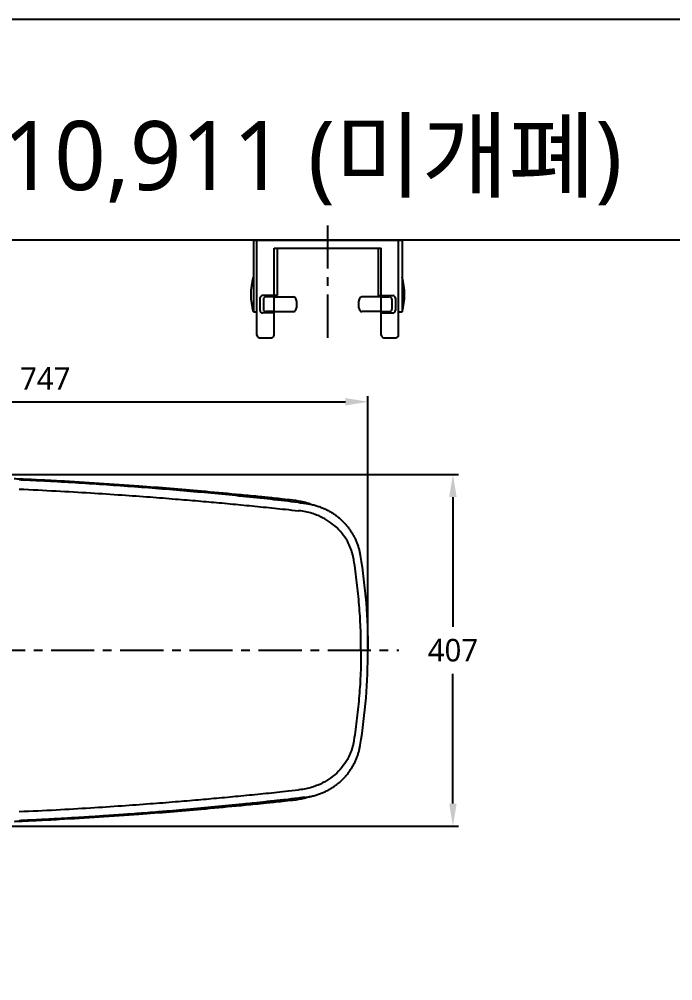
# Model space of a CAD drawing. Extents: x -2111 to 4214, y -25 to 2527.
# Drawn here: x -1480 to -724, y 1415 to 2527 of the extents above; entities that cross this region are included whole.
import ezdxf

# ---------------------------------------------------------------- set-up
doc = ezdxf.new("R2010")
doc.units = 0
doc.header["$LTSCALE"] = 20
doc.header["$MEASUREMENT"] = 0
doc.linetypes.add('CENTER', pattern=[2, 1.25, -0.25, 0.25, -0.25])
doc.layers.get('0').update_dxf_attribs({"linetype": 'CONTINUOUS'})
doc.layers.get('DEFPOINTS').update_dxf_attribs({"linetype": 'CONTINUOUS'})
for name, color, linetype in [('1', 7, 'CONTINUOUS'), ('3', 3, 'CONTINUOUS'), ('4', 4, 'CONTINUOUS'), ('6', 6, 'CONTINUOUS'), ('CENTER', 2, 'CENTER')]:
    doc.layers.add(name, color=color, linetype=linetype)
doc.styles.add('GHS', font='romans', dxfattribs={"bigfont": 'ghs'})
doc.styles.get("Standard").update_dxf_attribs({"font": 'NanumGothic.ttf'})
doc.dimstyles.get("Standard").update_dxf_attribs({"dimtxt": 2.7, "dimasz": 2.5, "dimexe": 1.5, "dimexo": 1.5, "dimgap": 1.5, "dimtad": 1, "dimdec": 0, "dimlfac": 10, "dimzin": 0, "dimdsep": 46, "dimtxsty": 'Standard', "dimcen": 0, "dimclrt": 2, "dimadec": 0, "dimazin": 0, "dimtfac": 1, "dimtdec": 0, "dimtmove": 0, "dimatfit": 3, "dimfxl": 0, "dimtolj": 1, "dimtzin": 0, "dimarcsym": 0})

# ---------------------------------------------------------------- blocks, each defined once
blk = doc.blocks.new('*D66')
at = {"color": 3, "lineweight": -2}
for p, q in [((-1823.4, 1798.9), (-1823.4, 2091)), ((-1797.4, 2084.5), (-1102.9, 2084.5)), ((-1076.9, 1798.9), (-1076.9, 2091))]:
    blk.add_line(p, q, dxfattribs=at)
at = {"color": 3}
for points in [[(-1797.4, 2088.8), (-1797.4, 2080.1), (-1823.4, 2084.5)], [(-1102.9, 2088.8), (-1102.9, 2080.1), (-1076.9, 2084.5)]]:
    blk.add_solid(points, dxfattribs=at)
at = {"layer": 'DEFPOINTS', "color": 0}
for p in [(-1076.9, 2084.5), (-1823.4, 1797), (-1076.9, 1797)]:
    blk.add_point(p, dxfattribs=at)
at = {"color": 2, "insert": (-1450.2, 2111.4), "char_height": 26, "attachment_point": 5}
blk.add_mtext('\\A1;747', dxfattribs=at)
blk = doc.blocks.new('A$C0DC70F65')
at = {"layer": '1', "color": 7, "linetype": 'Continuous'}
for p, q in [((659.7, 377.9), (659.7, 377.9)), ((659.7, 30.7), (659.7, 30.7))]:
    blk.add_line(p, q, dxfattribs=at)
for points, knots in [([(659.7, 377.9), (655.7, 378.3), (648.3, 379.1), (638.1, 380.2), (629.4, 381.1), (622.4, 381.8), (610.8, 383), (588.1, 385.2), (543.2, 389.3), (475.1, 394.9), (415.8, 398.7), (376.2, 400.8), (363.2, 401.4), (352.7, 401.9), (344.1, 402.3), (339.6, 402.5), (337.1, 402.6)], [0, 0, 0, 0, 0.037129, 0.069076, 0.095839, 0.117419, 0.13474, 0.203463, 0.328857, 0.552774, 0.837756, 0.879555, 0.92057, 0.957921, 0.977285, 1, 1, 1, 1]), ([(666.2, 375.3), (655.4, 376.5), (634, 379), (601.7, 382.4), (569.4, 385.6), (537.1, 388.5), (504.8, 391.2), (472.5, 393.7), (440.2, 396), (407.8, 398), (382, 399.5), (366.9, 400.3), (362.7, 400.5)], [0, 0, 0, 0, 0.106416, 0.212907, 0.319424, 0.425931, 0.532406, 0.638849, 0.745274, 0.851701, 0.958164, 1, 1, 1, 1]), ([(343.1, 390.8), (357.4, 390.1), (384.9, 388.8), (424.5, 386.5), (460.8, 384.1), (493.5, 381.8), (522.9, 379.4), (549.5, 377.2), (574.8, 375), (599.9, 372.6), (625.4, 370.1), (647.6, 367.8), (661.1, 366.3), (666.2, 365.8)], [0, 0, 0, 0, 0.131199, 0.2542, 0.366094, 0.466839, 0.557443, 0.639165, 0.714217, 0.79255, 0.87309, 0.952532, 1, 1, 1, 1]), ([(679.8, 373.5), (677.4, 374.3), (670.8, 376.2), (664.1, 377.4), (659.7, 377.9)], [0, 0, 0, 0, 0.364059, 1, 1, 1, 1]), ([(673.9, 374.4), (675.4, 374.2), (678.4, 373.7), (682.9, 372.8), (687.2, 371.6), (691.5, 370.1), (695.6, 368.4), (699.6, 366.5), (703.4, 364.4), (707.1, 362), (710.7, 359.5), (714, 356.7), (717.1, 353.8), (720.1, 350.7), (722.9, 347.4), (725.4, 344.1), (727.7, 340.6), (729.8, 337), (731.7, 333.3), (733.3, 329.5), (734.8, 325.7), (736, 321.8), (737, 317.9), (737.4, 315.2), (737.7, 313.9)], [0, 0, 0, 0, 0.048341, 0.096424, 0.144235, 0.191767, 0.239024, 0.286009, 0.332723, 0.379161, 0.425321, 0.471205, 0.516811, 0.562136, 0.607183, 0.651951, 0.696436, 0.740639, 0.784562, 0.82821, 0.871585, 0.914685, 0.957496, 1, 1, 1, 1]), ([(730.2, 308.7), (730, 310), (729.6, 312.5), (728.6, 316.3), (727.5, 319.9), (726.1, 323.5), (724.6, 327), (721.6, 332.7), (716.5, 340.2), (708.5, 348.3), (699.2, 355.1), (690.2, 359.7), (681.9, 362.8), (674.5, 364.7), (669.5, 365.4), (667, 365.7)], [0, 0, 0, 0, 0.041771, 0.083307, 0.124763, 0.166294, 0.208053, 0.25019, 0.374088, 0.500051, 0.623778, 0.749938, 0.832913, 0.916009, 1, 1, 1, 1]), ([(738.5, 204.3), (738.5, 208.7), (738.5, 217.4), (738.1, 230.5), (737.4, 243.6), (736.5, 256.6), (735.3, 269.7), (733.9, 282.7), (732.2, 295.7), (730.9, 304.4), (730.2, 308.7)], [0, 0, 0, 0, 0.125044, 0.249974, 0.374842, 0.499698, 0.624595, 0.749579, 0.874699, 1, 1, 1, 1]), ([(738.5, 204.3), (738.5, 199.9), (738.5, 191.2), (738.1, 178.1), (737.4, 165), (736.5, 151.9), (735.3, 138.9), (733.9, 125.8), (732.2, 112.8), (730.9, 104.2), (730.2, 99.8)], [0, 0, 0, 0, 0.125044, 0.249974, 0.374842, 0.499698, 0.624595, 0.749579, 0.874699, 1, 1, 1, 1]), ([(730.2, 99.8), (730, 98.6), (729.6, 96), (728.6, 92.3), (727.5, 88.6), (726.1, 85), (724.6, 81.5), (721.6, 75.9), (716.5, 68.4), (708.5, 60.2), (699.2, 53.4), (690.2, 48.8), (681.9, 45.8), (674.5, 43.9), (669.5, 43.2), (667, 42.9)], [0, 0, 0, 0, 0.041771, 0.083307, 0.124763, 0.166294, 0.208053, 0.25019, 0.374088, 0.500051, 0.623778, 0.749938, 0.832913, 0.916009, 1, 1, 1, 1]), ([(673.9, 34.2), (675.4, 34.4), (678.4, 34.8), (682.9, 35.8), (687.2, 37), (691.5, 38.4), (695.6, 40.1), (699.6, 42), (703.4, 44.2), (707.1, 46.6), (710.7, 49.1), (714, 51.9), (717.1, 54.8), (720.1, 57.9), (722.9, 61.1), (725.4, 64.5), (727.7, 68), (729.8, 71.6), (731.7, 75.3), (733.3, 79.1), (734.8, 82.9), (736, 86.8), (737, 90.7), (737.4, 93.3), (737.7, 94.6)], [0, 0, 0, 0, 0.048341, 0.096424, 0.144235, 0.191767, 0.239024, 0.286009, 0.332723, 0.379161, 0.425321, 0.471205, 0.516811, 0.562136, 0.607183, 0.651951, 0.696436, 0.740639, 0.784562, 0.82821, 0.871585, 0.914685, 0.957496, 1, 1, 1, 1]), ([(343.1, 17.8), (357.4, 18.4), (384.9, 19.7), (424.5, 22), (460.8, 24.4), (493.5, 26.8), (522.9, 29.1), (549.5, 31.4), (574.8, 33.6), (599.9, 36), (625.4, 38.5), (647.6, 40.8), (661.1, 42.3), (666.2, 42.8)], [0, 0, 0, 0, 0.131199, 0.2542, 0.366094, 0.466839, 0.557443, 0.639165, 0.714217, 0.79255, 0.87309, 0.952532, 1, 1, 1, 1]), ([(679.8, 35), (677.4, 34.2), (670.8, 32.3), (664.1, 31.2), (659.7, 30.7)], [0, 0, 0, 0, 0.364059, 1, 1, 1, 1]), ([(659.7, 30.7), (655.7, 30.3), (648.3, 29.5), (638.1, 28.4), (629.4, 27.5), (622.4, 26.8), (610.8, 25.6), (588.1, 23.4), (543.2, 19.2), (475.1, 13.7), (415.8, 9.9), (376.2, 7.8), (363.2, 7.2), (352.7, 6.7), (344.1, 6.3), (339.6, 6.1), (337.1, 6)], [0, 0, 0, 0, 0.037129, 0.069076, 0.095839, 0.117419, 0.13474, 0.203463, 0.328857, 0.552774, 0.837756, 0.879555, 0.92057, 0.957921, 0.977285, 1, 1, 1, 1]), ([(666.2, 33.3), (655.4, 32), (634, 29.6), (601.7, 26.2), (569.4, 23), (537.1, 20), (504.8, 17.3), (472.5, 14.8), (440.2, 12.6), (407.8, 10.5), (382, 9.1), (366.9, 8.3), (362.7, 8.1)], [0, 0, 0, 0, 0.106416, 0.212907, 0.319424, 0.425931, 0.532406, 0.638849, 0.745274, 0.851701, 0.958164, 1, 1, 1, 1]), ([(666.2, 33.2), (661.1, 32.6), (650.8, 31.4), (635.9, 29.8), (622.2, 28.3), (610.5, 27.1), (600.7, 26.1), (592.1, 25.2), (584.3, 24.4), (576.4, 23.7), (561.4, 22.2), (539.3, 20.2), (511.5, 17.9), (485.4, 15.8), (461.5, 14), (443.3, 12.8), (430.1, 11.9), (420.5, 11.3), (408.7, 10.6), (394.8, 9.8), (379.2, 8.9), (368.3, 8.4), (362.7, 8.1)], [0, 0, 0, 0, 0.050768, 0.10225, 0.147355, 0.186084, 0.218436, 0.244723, 0.270425, 0.296444, 0.32278, 0.418767, 0.515123, 0.59688, 0.677419, 0.750892, 0.775968, 0.807726, 0.846452, 0.892145, 0.944806, 1, 1, 1, 1]), ([(666.2, 33.3), (666.2, 33.3), (666.2, 33.2), (666.2, 33.2), (666.2, 33.2)], [0, 0, 0, 0, 0.88261, 1, 1, 1, 1])]:
    blk.add_open_spline(points, degree=3, knots=knots, dxfattribs=at)
for points, degree in [([(362.7, 400.5), (356.1, 400.8), (349.6, 401.1), (343, 401.4)], 3), ([(666.2, 375.3), (668.8, 375), (671.4, 374.7), (673.9, 374.4)], 3), ([(667, 365.7), (666.7, 365.7), (666.5, 365.8), (666.2, 365.8)], 3), ([(737.7, 313.9), (743.6, 277.7), (746.5, 241), (746.5, 204.3)], 3), ([(737.7, 94.6), (743.6, 130.8), (746.5, 167.6), (746.5, 204.3)], 3), ([(674, 34.2), (666.1, 33.2)], 1), ([(667, 42.9), (666.7, 42.8), (666.5, 42.8), (666.2, 42.8)], 3), ([(666.2, 33.3), (668.8, 33.6), (671.4, 33.9), (673.9, 34.2)], 3), ([(673.9, 34.2), (673.9, 34.2), (673.9, 34.2), (673.9, 34.2)], 3), ([(362.7, 8.1), (356.1, 7.8), (349.6, 7.5), (343, 7.2)], 3)]:
    blk.add_open_spline(points, degree=degree, dxfattribs=at)
blk = doc.blocks.new('*D69')
at = {"color": 3, "lineweight": -2}
for p, q in [((-1636.7, 2000.3), (-972, 2000.3)), ((-978.5, 1974.3), (-978.5, 1824)), ((-978.5, 1619.6), (-978.5, 1769.9)), ((-1635.8, 1593.6), (-972, 1593.6))]:
    blk.add_line(p, q, dxfattribs=at)
at = {"color": 3}
for points in [[(-982.9, 1974.3), (-974.2, 1974.3), (-978.5, 2000.3)], [(-982.9, 1619.6), (-974.2, 1619.6), (-978.5, 1593.6)]]:
    blk.add_solid(points, dxfattribs=at)
at = {"layer": 'DEFPOINTS', "color": 0}
for p in [(-1638.6, 2000.3), (-1637.8, 1593.6), (-978.5, 1593.6)]:
    blk.add_point(p, dxfattribs=at)
at = {"color": 2, "insert": (-978.5, 1797), "char_height": 26, "attachment_point": 5}
blk.add_mtext('\\A1;407', dxfattribs=at)

msp = doc.modelspace()

# ---------------------------------------------------------------- linework, layer by layer
at = {"layer": '3', "color": 7}
msp.add_lwpolyline([(-1843.4, 2271.6), (-1843.4, 2527), (791.7, 2527), (791.7, 346.6), (84.1, 346.6)], dxfattribs=at)
at = {"layer": '4'}
for p, q in [((-1209.4, 2271.6), (-1037.4, 2271.6)), ((-1209.4, 2271.6), (-1209.4, 2188.6)), ((-1205.4, 2161.6), (-1205.4, 2271.6)), ((-1041.4, 2161.6), (-1041.4, 2271.6)), ((-1037.4, 2271.6), (-1037.4, 2188.6)), ((-1185.4, 2262.3), (-1061.4, 2262.3)), ((-1185.4, 2161.6), (-1185.4, 2262.3)), ((-1181.7, 2262.3), (-1181.7, 2207.3)), ((-1065.2, 2262.3), (-1065.2, 2207.3)), ((-1061.4, 2161.6), (-1061.4, 2262.3)), ((-1201.8, 2204.3), (-1201.8, 2190.3)), ((-1185.4, 2207.3), (-1198.8, 2207.3)), ((-1197.8, 2202.8), (-1197.8, 2191.8)), ((-1185.4, 2205.8), (-1194.8, 2205.8)), ((-1181.7, 2207.3), (-1185.4, 2207.3)), ((-1185.4, 2205.8), (-1163, 2205.8)), ((-1061.4, 2205.8), (-1083.9, 2205.8)), ((-1065.2, 2207.3), (-1061.4, 2207.3)), ((-1061.4, 2207.3), (-1048.1, 2207.3)), ((-1061.4, 2205.8), (-1052.1, 2205.8)), ((-1049.1, 2202.8), (-1049.1, 2191.8)), ((-1045.1, 2204.3), (-1045.1, 2190.3)), ((-1209.4, 2188.6), (-1205.4, 2188.6)), ((-1185.4, 2187.3), (-1198.8, 2187.3)), ((-1185.4, 2188.8), (-1194.8, 2188.8)), ((-1185.4, 2188.8), (-1163, 2188.8)), ((-1061.4, 2188.8), (-1083.9, 2188.8)), ((-1061.4, 2188.8), (-1052.1, 2188.8)), ((-1061.4, 2187.3), (-1048.1, 2187.3)), ((-1041.4, 2188.6), (-1037.4, 2188.6)), ((-1202.4, 2158.6), (-1188.4, 2158.6)), ((-1058.4, 2158.6), (-1044.4, 2158.6))]:
    msp.add_line(p, q, dxfattribs=at)
for centre, radius, start, end in [((-1144.3, 2208.6), 68.2, 162.9409, 197.0591), ((-1102.6, 2208.6), 68.2, 342.9409, 17.0591), ((-1198.8, 2204.3), 3, 90, 180), ((-1194.8, 2202.8), 3, 90, 180), ((-1163, 2202.8), 3, 20.743, 90), ((-1177.5, 2197.3), 18.5, 339.257, 20.743), ((-1069.4, 2197.3), 18.5, 159.257, 200.743), ((-1083.9, 2202.8), 3, 90, 159.257), ((-1052.1, 2202.8), 3, 0, 90), ((-1048.1, 2204.3), 3, 0, 90), ((-1194.8, 2191.8), 3, 180, 270), ((-1052.1, 2191.8), 3, 270, 0), ((-1198.8, 2190.3), 3, 180, 270), ((-1163, 2191.8), 3, 270, 339.257), ((-1083.9, 2191.8), 3, 200.743, 270), ((-1048.1, 2190.3), 3, 270, 0), ((-1202.4, 2161.6), 3, 180, 270), ((-1188.4, 2161.6), 3, 270, 0), ((-1058.4, 2161.6), 3, 180, 270), ((-1044.4, 2161.6), 3, 270, 0)]:
    msp.add_arc(centre, radius, start, end, dxfattribs=at)
at = {"layer": '6'}
msp.add_lwpolyline([(-617, 2271.6), (-1843.4, 2271.6), (-1843.4, 346.6), (84.1, 346.6), (84.1, 1346.6)], dxfattribs=at)
at = {"layer": 'CENTER', "color": 1, "linetype": 'CENTER', "ltscale": 2}
for p, q in [((-1123.4, 2158.6), (-1123.4, 2291.4)), ((-1843.4, 1797), (-1041, 1797))]:
    msp.add_line(p, q, dxfattribs=at)

# ---------------------------------------------------------------- block references
msp.add_blockref('A$C0DC70F65', (-1823.4, 1592.7))

# ---------------------------------------------------------------- texts
at = {"insert": (-1783.7, 2409.3), "char_height": 80, "width": 1551.009, "attachment_point": 1, "style": 'GHS'}
msp.add_mtext('{\\fNanumGothic|b0|i0|c129|p50;DST-9\\fNanumGothic|b0|i0|c0|p50;1\\fNanumGothic|b0|i0|c129|p50;0\\fNanumGothic|b0|i0|c0|p50;,911\\fNanumGothic|b0|i0|c129|p50; (미개폐)}', dxfattribs=at)

# ---------------------------------------------------------------- dimensions: what is measured, and where the dimension line sits
dim = msp.add_linear_dim(base=(-1076.9016, 2084.4805), p1=(-1823.43, 1796.9593), p2=(-1076.9016, 1796.9593), dimstyle='Standard', override={"dimscale": 1.3, "dimtxt": 20, "dimasz": 20, "dimexe": 5, "dimgap": 10, "dimlfac": 1, "dimclrd": 3, "dimclre": 3, "dimarcsym": 1})
dim.commit()
dim.dimension.update_dxf_attribs({"geometry": '*D66', "text_midpoint": (-1450.1658, 2084.4805), "dimtype": 160})
dim = msp.add_linear_dim(base=(-978.5, 1593.6), p1=(-1638.6, 2000.3), p2=(-1637.8, 1593.6), angle=90, dimstyle='Standard', override={"dimscale": 1.3, "dimtxt": 20, "dimasz": 20, "dimexe": 5, "dimgap": 10, "dimtih": 1, "dimtoh": 1, "dimlfac": 1, "dimclrd": 3, "dimclre": 3, "dimarcsym": 1})
dim.commit()
dim.dimension.update_dxf_attribs({"geometry": '*D69', "text_midpoint": (-978.5, 1797)})

doc.saveas('drawing.dxf')
